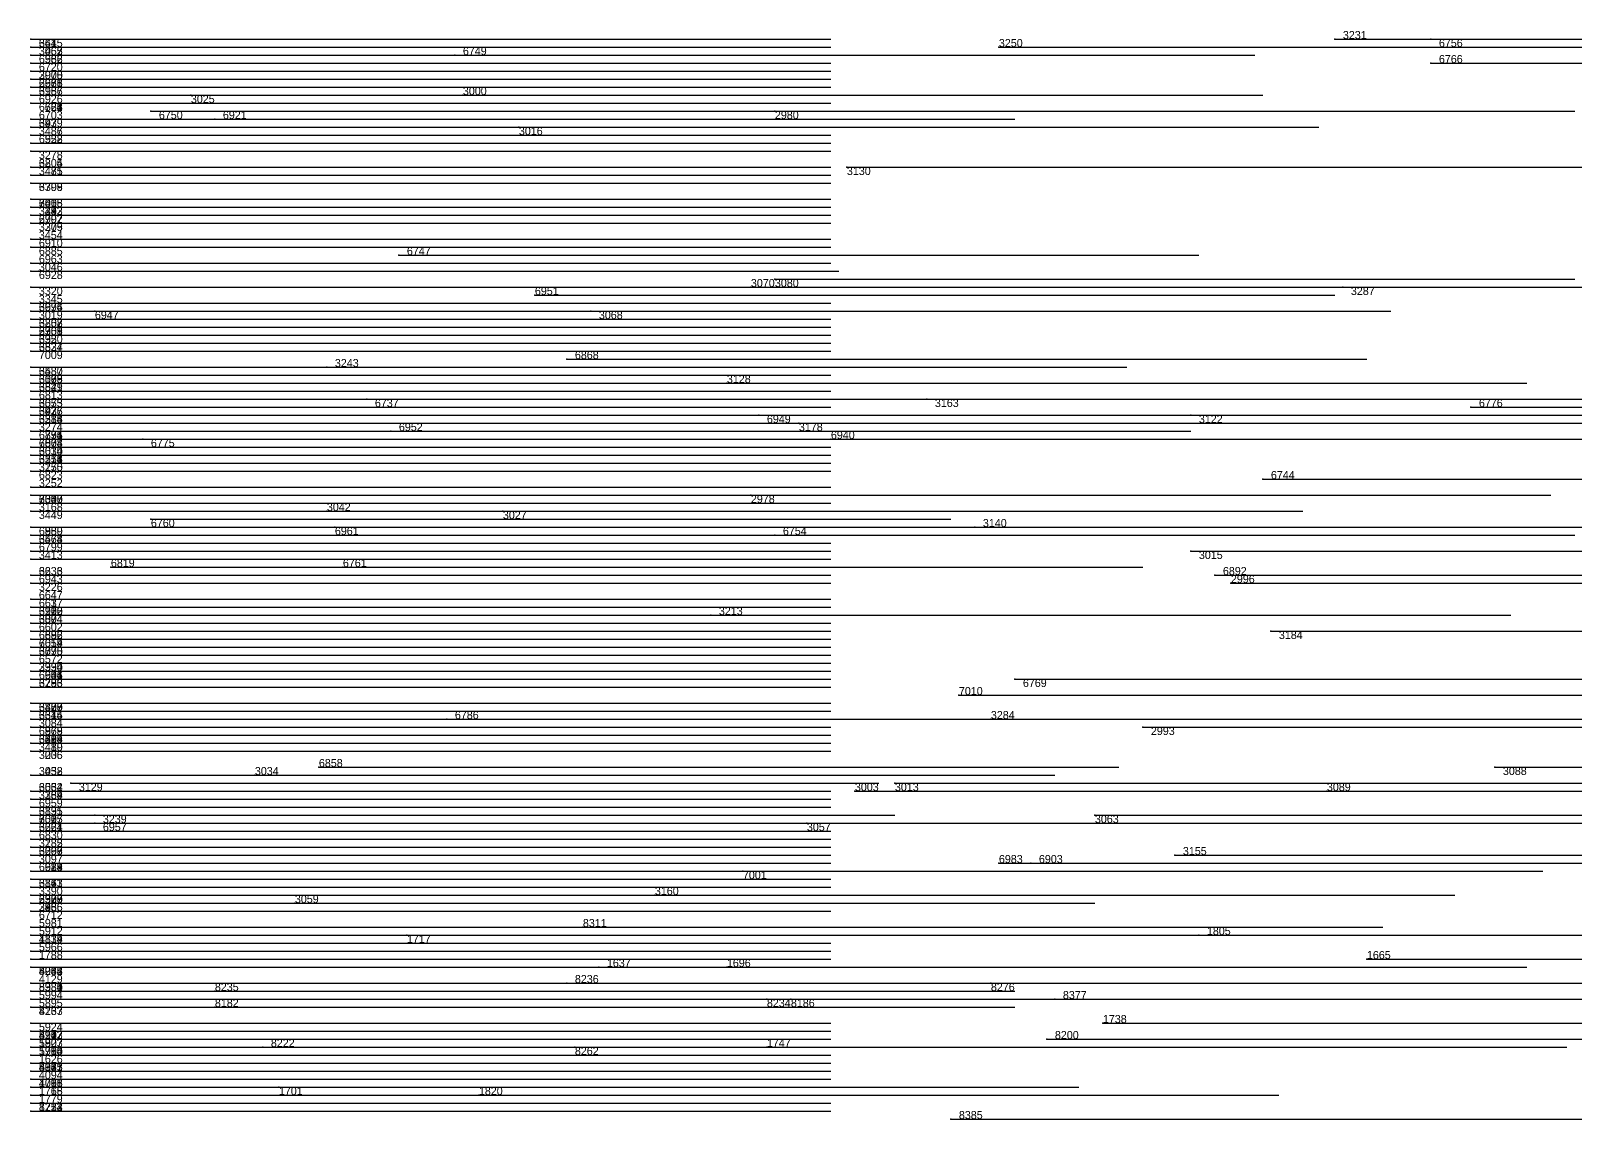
# Model space of a CAD drawing. Extents: x 0 to 1.1, y 0 to 1.
# Drawn here: x 0 to 0.193, y 0.733 to 0.869 of the extents above; entities that cross this region are included whole.
import ezdxf

# ---------------------------------------------------------------- set-up
doc = ezdxf.new("R2010")
doc.units = 0
for name, color, linetype in [('Facilities', 3, 'CONTINUOUS'), ('Normals', 1, 'CONTINUOUS'), ('Source_points', 5, 'CONTINUOUS'), ('Text', 3, 'CONTINUOUS')]:
    doc.layers.add(name, color=color, linetype=linetype)

msp = doc.modelspace()

# ---------------------------------------------------------------- linework, layer by layer
at = {"layer": 'Facilities', "color": 3}
for p in [(0, 0.868, 0.422), (0, 0.868, 0.669), (0, 0.867, 0.095), (0, 0.867, 0.419), (0.121, 0.867), (0.163, 0.868), (0.175, 0.868, 1), (0, 0.866, 0.098), (0, 0.865, 0.653), (0, 0.865, 0.765), (0.053, 0.866, 1), (0.175, 0.865, 1), (0, 0.864, 0.093), (0, 0.864, 0.058), (0, 0.864, 0.944), (0, 0.863, 0.598), (0, 0.862, 0.093), (0, 0.862, 0.528), (0, 0.861, 0.189), (0, 0.861, 0.924), (0, 0.861, 0.821), (0.02, 0.861), (0.054, 0.861), (0, 0.86, 0.677), (0, 0.86, 0.68), (0, 0.86, 0.715), (0, 0.86, 0.825), (0.015, 0.859, 1), (0.093, 0.859), (0, 0.858, 0.518), (0, 0.858, 0.952), (0.023, 0.858, 1), (0, 0.857, 0.259), (0, 0.857, 0.342), (0, 0.856, 0.425), (0.061, 0.857), (0, 0.855, 0.679), (0, 0.855, 0.897), (0, 0.854, 0.082), (0, 0.852, 0.129), (0, 0.852, 0.379), (0, 0.852, 0.833), (0.102, 0.852), (0, 0.851, 0.4), (0, 0.85, 0.422), (0, 0.85, 0.912), (0, 0.848, 0.432), (0, 0.848, 0.551), (0, 0.847, 0.072), (0, 0.847, 0.459), (0, 0.847, 0.977), (0, 0.846, 0.178), (0, 0.846, 0.45), (0, 0.846, 0.273), (0, 0.845, 0.149), (0, 0.845, 0.27), (0, 0.845, 0.722), (0, 0.843, 0.341), (0, 0.842, 0.866), (0, 0.842, 0.855), (0, 0.84, 0.92), (0.046, 0.841, 1), (0, 0.839, 0.201), (0.001, 0.839, 1), (0.093, 0.838), (0, 0.837, 0.337), (0.063, 0.836, 1), (0.09, 0.837), (0.164, 0.837), (0, 0.835, 0.146), (0, 0.835, 0.318), (0, 0.835, 0.669), (0, 0.834, 0.951), (0.008, 0.834, 1), (0.07, 0.834), (0, 0.833, 0.167), (0, 0.833, 0.17), (0, 0.833, 0.809), (0, 0.832, 0.188), (0, 0.832, 0.144), (0, 0.831, 0.403), (0, 0.831, 0.608), (0, 0.83, 0.302), (0, 0.83, 0.274), (0, 0.83, 0.579), (0, 0.83, 0.944), (0, 0.829, 0.835), (0, 0.829, 0.999), (0, 0.827, 0.529), (0.037, 0.827), (0.067, 0.828, 1), (0, 0.826, 0.13), (0, 0.826, 0.268), (0, 0.826, 0.531), (0, 0.826, 0.704), (0, 0.825, 0.05), (0.087, 0.825), (0, 0.824, 0.349), (0, 0.824, 0.808), (0, 0.823, 0.704), (0, 0.823, 0.945), (0.042, 0.823, 1), (0.112, 0.823), (0, 0.822, 0.166), (0, 0.822, 0.227), (0, 0.822, 0.928), (0, 0.821, 0.276), (0, 0.821, 0.409), (0, 0.821, 0.635), (0.091, 0.821, 1), (0.145, 0.821), (0.18, 0.822, 1), (0, 0.82, 0.049), (0, 0.82, 0.246), (0, 0.82, 0.413), (0, 0.819, 0.911), (0, 0.819, 0.875), (0.045, 0.819, 1), (0.096, 0.82), (0, 0.818, 0.572), (0, 0.818, 1), (0, 0.817, 0.118), (0, 0.817, 0.86), (0, 0.817, 0.806), (0.014, 0.818, 1), (0.1, 0.818, 1), (0, 0.816, 0.231), (0, 0.816, 0.751), (0, 0.816, 0.508), (0, 0.815, 0.225), (0, 0.815, 0.129), (0, 0.815, 0.498), (0, 0.814, 0.143), (0, 0.814, 0.962), (0.154, 0.813, 1), (0, 0.812, 0.044), (0, 0.811, 0.282), (0.09, 0.811), (0, 0.81, 0.485), (0, 0.81, 0.627), (0, 0.81, 0.803), (0, 0.809, 0.12), (0, 0.809, 0.278), (0.037, 0.809), (0.059, 0.809), (0, 0.807, 0.791), (0.015, 0.808, 1), (0.038, 0.807, 1), (0.118, 0.807), (0, 0.806, 0.792), (0, 0.805, 0.481), (0, 0.805, 0.723), (0.093, 0.806, 1), (0, 0.804, 0.996), (0, 0.803, 0.479), (0.145, 0.804), (0.01, 0.802, 1), (0.039, 0.802, 1), (0, 0.801, 0.148), (0, 0.801, 0.676), (0, 0.8, 0.09), (0, 0.8, 0.907), (0.148, 0.801, 1), (0.15, 0.8), (0, 0.798, 0.573), (0, 0.798, 0.75), (0, 0.797, 0.217), (0, 0.797, 0.132), (0, 0.797, 0.721), (0, 0.797, 0.924), (0, 0.796, 0.014), (0, 0.796, 0.365), (0, 0.796, 0.879), (0.085, 0.796), (0, 0.795, 0.145), (0, 0.794, 0.713), (0.155, 0.794), (0, 0.793, 0.649), (0, 0.793, 0.568), (0, 0.793, 0.85), (0, 0.792, 0.672), (0, 0.792, 0.865), (0, 0.791, 0.071), (0, 0.791, 0.787), (0, 0.79, 0.411), (0, 0.79, 0.551), (0, 0.789, 0.238), (0, 0.789, 0.829), (0, 0.788, 0.644), (0, 0.788, 0.853), (0, 0.788, 0.99), (0.123, 0.788, 1), (0, 0.787, 0.18), (0, 0.787, 0.833), (0.116, 0.786, 1), (0, 0.785, 0.266), (0, 0.785, 0.973), (0, 0.784, 0.439), (0, 0.784, 0.312), (0, 0.784, 0.309), (0, 0.783, 0.436), (0, 0.783, 0.54), (0, 0.782, 0.169), (0, 0.782, 0.816), (0.052, 0.783, 1), (0.12, 0.783), (0.139, 0.782), (0, 0.781, 0.159), (0, 0.781, 0.264), (0, 0.781, 0.586), (0, 0.781, 0.877), (0, 0.78, 0.277), (0, 0.78, 0.33), (0, 0.779, 0.203), (0, 0.779, 0.227), (0, 0.779, 0.497), (0, 0.779, 0.402), (0, 0.776, 0.092), (0, 0.776, 0.335), (0.028, 0.776), (0.036, 0.777, 1), (0.183, 0.777), (0.005, 0.775), (0.108, 0.775), (0, 0.774, 0.086), (0, 0.774, 0.069), (0, 0.774, 0.161), (0, 0.774, 0.469), (0, 0.774, 0.737), (0, 0.774, 0.747), (0, 0.773, 0.816), (0.103, 0.774), (0.162, 0.774), (0, 0.772, 0.867), (0, 0.771, 0.04), (0, 0.771, 0.838), (0.008, 0.771), (0.133, 0.771), (0, 0.77, 0.049), (0, 0.77, 0.652), (0, 0.77, 0.507), (0, 0.77, 0.566), (0, 0.769, 0.134), (0, 0.769, 0.846), (0.008, 0.77, 1), (0.097, 0.77), (0, 0.768, 0.015), (0, 0.767, 0.122), (0, 0.766, 0.175), (0, 0.766, 0.124), (0, 0.766, 0.028), (0, 0.766, 0.581), (0, 0.765, 0.592), (0, 0.765, 0.518), (0.121, 0.765, 1), (0.125, 0.765, 1), (0.143, 0.766), (0, 0.764, 0.883), (0, 0.763, 0.06), (0, 0.763, 0.135), (0.089, 0.764, 1), (0, 0.762, 0.932), (0, 0.761, 0.104), (0, 0.761, 0.497), (0, 0.761, 0.323), (0, 0.761, 0.785), (0.078, 0.761), (0, 0.76, 0.268), (0, 0.76, 0.566), (0, 0.759, 0.06), (0, 0.759, 0.468), (0, 0.759, 0.661), (0.033, 0.76), (0, 0.757, 0.579), (0.069, 0.757, 1), (0, 0.756, 0.708), (0, 0.755, 0.086), (0, 0.755, 0.501), (0.047, 0.756), (0.146, 0.756), (0, 0.754, 0.576), (0, 0.753, 0.167), (0.167, 0.753), (0, 0.752, 0.483), (0, 0.752, 0.624), (0, 0.752, 0.973), (0.071, 0.752), (0.087, 0.752), (0, 0.75, 0.357), (0, 0.749, 0.633), (0, 0.749, 0.659), (0, 0.749, 0.693), (0, 0.749, 0.986), (0.023, 0.749, 1), (0.067, 0.75, 1), (0.12, 0.75, 1), (0, 0.748, 0.528), (0.092, 0.748, 1), (0.095, 0.748, 1), (0.128, 0.748, 1), (0, 0.747, 0.335), (0, 0.747, 0.788), (0.023, 0.747, 1), (0, 0.745, 0.514), (0, 0.744, 0.324), (0, 0.744, 0.752), (0.134, 0.745), (0, 0.743, 0.217), (0, 0.743, 0.313), (0, 0.743, 0.751), (0, 0.743, 0.976), (0, 0.742, 0.666), (0, 0.742, 0.641), (0.029, 0.742, 1), (0.068, 0.742, 1), (0.092, 0.742), (0.127, 0.743, 1), (0, 0.741, 0.116), (0, 0.741, 0.575), (0, 0.74, 0.11), (0, 0.74, 0.721), (0, 0.739, 0.302), (0, 0.739, 0.612), (0, 0.739, 0.944), (0, 0.739, 0.841), (0, 0.738, 0.232), (0, 0.738, 0.452), (0, 0.738, 0.421), (0, 0.737, 0.186), (0, 0.737, 0.008), (0, 0.737, 0.491), (0, 0.736, 0.09), (0.031, 0.737), (0.056, 0.736), (0, 0.735, 0.231), (0, 0.735, 0.95), (0, 0.734, 0.894), (0.115, 0.733, 1)]:
    msp.add_point(p, dxfattribs=at)
at = {"layer": 'Normals', "color": 1}
for p, q in [((0, 0.868, 0.422), (0.1, 0.868, 0.422)), ((0, 0.868, 0.669), (0.1, 0.868, 0.669)), ((0, 0.867, 0.095), (0.1, 0.867, 0.095)), ((0, 0.867, 0.419), (0.1, 0.867, 0.419)), ((0.121, 0.867), (0.221, 0.867)), ((0.163, 0.868), (0.263, 0.868)), ((0.175, 0.868, 1), (0.275, 0.868, 1)), ((0, 0.866, 0.098), (0.1, 0.866, 0.098)), ((0, 0.865, 0.653), (0.1, 0.865, 0.653)), ((0, 0.865, 0.765), (0.1, 0.865, 0.765)), ((0.053, 0.866, 1), (0.153, 0.866, 1)), ((0.175, 0.865, 1), (0.275, 0.865, 1)), ((0, 0.864, 0.093), (0.1, 0.864, 0.093)), ((0, 0.864, 0.058), (0.1, 0.864, 0.058)), ((0, 0.864, 0.944), (0.1, 0.864, 0.944)), ((0, 0.863, 0.598), (0.1, 0.863, 0.598)), ((0, 0.862, 0.093), (0.1, 0.862, 0.093)), ((0, 0.862, 0.528), (0.1, 0.862, 0.528)), ((0, 0.861, 0.189), (0.1, 0.861, 0.189)), ((0, 0.861, 0.924), (0.1, 0.861, 0.924)), ((0, 0.861, 0.821), (0.1, 0.861, 0.821)), ((0.02, 0.861), (0.12, 0.861)), ((0.054, 0.861), (0.154, 0.861)), ((0, 0.86, 0.677), (0.1, 0.86, 0.677)), ((0, 0.86, 0.68), (0.1, 0.86, 0.68)), ((0, 0.86, 0.715), (0.1, 0.86, 0.715)), ((0, 0.86, 0.825), (0.1, 0.86, 0.825)), ((0.015, 0.859, 1), (0.115, 0.859, 1)), ((0.093, 0.859), (0.193, 0.859)), ((0, 0.858, 0.518), (0.1, 0.858, 0.518)), ((0, 0.858, 0.952), (0.1, 0.858, 0.952)), ((0.023, 0.858, 1), (0.123, 0.858, 1)), ((0, 0.857, 0.259), (0.1, 0.857, 0.259)), ((0, 0.857, 0.342), (0.1, 0.857, 0.342)), ((0, 0.856, 0.425), (0.1, 0.856, 0.425)), ((0.061, 0.857), (0.161, 0.857)), ((0, 0.855, 0.679), (0.1, 0.855, 0.679)), ((0, 0.855, 0.897), (0.1, 0.855, 0.897)), ((0, 0.854, 0.082), (0.1, 0.854, 0.082)), ((0, 0.852, 0.129), (0.1, 0.852, 0.129)), ((0, 0.852, 0.379), (0.1, 0.852, 0.379)), ((0, 0.852, 0.833), (0.1, 0.852, 0.833)), ((0.102, 0.852), (0.202, 0.852)), ((0, 0.851, 0.4), (0.1, 0.851, 0.4)), ((0, 0.85, 0.422), (0.1, 0.85, 0.422)), ((0, 0.85, 0.912), (0.1, 0.85, 0.912)), ((0, 0.848, 0.432), (0.1, 0.848, 0.432)), ((0, 0.848, 0.551), (0.1, 0.848, 0.551)), ((0, 0.847, 0.072), (0.1, 0.847, 0.072)), ((0, 0.847, 0.459), (0.1, 0.847, 0.459)), ((0, 0.847, 0.977), (0.1, 0.847, 0.977)), ((0, 0.846, 0.178), (0.1, 0.846, 0.178)), ((0, 0.846, 0.45), (0.1, 0.846, 0.45)), ((0, 0.846, 0.273), (0.1, 0.846, 0.273)), ((0, 0.845, 0.149), (0.1, 0.845, 0.149)), ((0, 0.845, 0.27), (0.1, 0.845, 0.27)), ((0, 0.845, 0.722), (0.1, 0.845, 0.722)), ((0, 0.843, 0.341), (0.1, 0.843, 0.341)), ((0, 0.842, 0.866), (0.1, 0.842, 0.866)), ((0, 0.842, 0.855), (0.1, 0.842, 0.855)), ((0, 0.84, 0.92), (0.1, 0.84, 0.92)), ((0.046, 0.841, 1), (0.146, 0.841, 1)), ((0, 0.839, 0.201), (0.1, 0.839, 0.201)), ((0.001, 0.839, 1), (0.101, 0.839, 1)), ((0.093, 0.838), (0.193, 0.838)), ((0, 0.837, 0.337), (0.1, 0.837, 0.337)), ((0.063, 0.836, 1), (0.163, 0.836, 1)), ((0.09, 0.837), (0.19, 0.837)), ((0.164, 0.837), (0.264, 0.837)), ((0, 0.835, 0.146), (0.1, 0.835, 0.146)), ((0, 0.835, 0.318), (0.1, 0.835, 0.318)), ((0, 0.835, 0.669), (0.1, 0.835, 0.669)), ((0, 0.834, 0.951), (0.1, 0.834, 0.951)), ((0.008, 0.834, 1), (0.108, 0.834, 1)), ((0.07, 0.834), (0.17, 0.834)), ((0, 0.833, 0.167), (0.1, 0.833, 0.167)), ((0, 0.833, 0.17), (0.1, 0.833, 0.17)), ((0, 0.833, 0.809), (0.1, 0.833, 0.809)), ((0, 0.832, 0.188), (0.1, 0.832, 0.188)), ((0, 0.832, 0.144), (0.1, 0.832, 0.144)), ((0, 0.831, 0.403), (0.1, 0.831, 0.403)), ((0, 0.831, 0.608), (0.1, 0.831, 0.608)), ((0, 0.83, 0.302), (0.1, 0.83, 0.302)), ((0, 0.83, 0.274), (0.1, 0.83, 0.274)), ((0, 0.83, 0.579), (0.1, 0.83, 0.579)), ((0, 0.83, 0.944), (0.1, 0.83, 0.944)), ((0, 0.829, 0.835), (0.1, 0.829, 0.835)), ((0, 0.829, 0.999), (0.1, 0.829, 0.999)), ((0, 0.827, 0.529), (0.1, 0.827, 0.529)), ((0.037, 0.827), (0.137, 0.827)), ((0.067, 0.828, 1), (0.167, 0.828, 1)), ((0, 0.826, 0.13), (0.1, 0.826, 0.13)), ((0, 0.826, 0.268), (0.1, 0.826, 0.268)), ((0, 0.826, 0.531), (0.1, 0.826, 0.531)), ((0, 0.826, 0.704), (0.1, 0.826, 0.704)), ((0, 0.825, 0.05), (0.1, 0.825, 0.05)), ((0.087, 0.825), (0.187, 0.825)), ((0, 0.824, 0.349), (0.1, 0.824, 0.349)), ((0, 0.824, 0.808), (0.1, 0.824, 0.808)), ((0, 0.823, 0.704), (0.1, 0.823, 0.704)), ((0, 0.823, 0.945), (0.1, 0.823, 0.945)), ((0.042, 0.823, 1), (0.142, 0.823, 1)), ((0.112, 0.823), (0.212, 0.823)), ((0, 0.822, 0.166), (0.1, 0.822, 0.166)), ((0, 0.822, 0.227), (0.1, 0.822, 0.227)), ((0, 0.822, 0.928), (0.1, 0.822, 0.928)), ((0, 0.821, 0.276), (0.1, 0.821, 0.276)), ((0, 0.821, 0.409), (0.1, 0.821, 0.409)), ((0, 0.821, 0.635), (0.1, 0.821, 0.635)), ((0.091, 0.821, 1), (0.191, 0.821, 1)), ((0.145, 0.821), (0.245, 0.821)), ((0.18, 0.822, 1), (0.28, 0.822, 1)), ((0, 0.82, 0.049), (0.1, 0.82, 0.049)), ((0, 0.82, 0.246), (0.1, 0.82, 0.246)), ((0, 0.82, 0.413), (0.1, 0.82, 0.413)), ((0, 0.819, 0.911), (0.1, 0.819, 0.911)), ((0, 0.819, 0.875), (0.1, 0.819, 0.875)), ((0.045, 0.819, 1), (0.145, 0.819, 1)), ((0.096, 0.82), (0.196, 0.82)), ((0, 0.818, 0.572), (0.1, 0.818, 0.572)), ((0, 0.818, 1), (0.1, 0.818, 1)), ((0, 0.817, 0.118), (0.1, 0.817, 0.118)), ((0, 0.817, 0.86), (0.1, 0.817, 0.86)), ((0, 0.817, 0.806), (0.1, 0.817, 0.806)), ((0.014, 0.818, 1), (0.114, 0.818, 1)), ((0.1, 0.818, 1), (0.2, 0.818, 1)), ((0, 0.816, 0.231), (0.1, 0.816, 0.231)), ((0, 0.816, 0.751), (0.1, 0.816, 0.751)), ((0, 0.816, 0.508), (0.1, 0.816, 0.508)), ((0, 0.815, 0.225), (0.1, 0.815, 0.225)), ((0, 0.815, 0.129), (0.1, 0.815, 0.129)), ((0, 0.815, 0.498), (0.1, 0.815, 0.498)), ((0, 0.814, 0.143), (0.1, 0.814, 0.143)), ((0, 0.814, 0.962), (0.1, 0.814, 0.962)), ((0.154, 0.813, 1), (0.254, 0.813, 1)), ((0, 0.812, 0.044), (0.1, 0.812, 0.044)), ((0, 0.811, 0.282), (0.1, 0.811, 0.282)), ((0.09, 0.811), (0.19, 0.811)), ((0, 0.81, 0.485), (0.1, 0.81, 0.485)), ((0, 0.81, 0.627), (0.1, 0.81, 0.627)), ((0, 0.81, 0.803), (0.1, 0.81, 0.803)), ((0, 0.809, 0.12), (0.1, 0.809, 0.12)), ((0, 0.809, 0.278), (0.1, 0.809, 0.278)), ((0.037, 0.809), (0.137, 0.809)), ((0.059, 0.809), (0.159, 0.809)), ((0, 0.807, 0.791), (0.1, 0.807, 0.791)), ((0.015, 0.808, 1), (0.115, 0.808, 1)), ((0.038, 0.807, 1), (0.138, 0.807, 1)), ((0.118, 0.807), (0.218, 0.807)), ((0, 0.806, 0.792), (0.1, 0.806, 0.792)), ((0, 0.805, 0.481), (0.1, 0.805, 0.481)), ((0, 0.805, 0.723), (0.1, 0.805, 0.723)), ((0.093, 0.806, 1), (0.193, 0.806, 1)), ((0, 0.804, 0.996), (0.1, 0.804, 0.996)), ((0, 0.803, 0.479), (0.1, 0.803, 0.479)), ((0.145, 0.804), (0.245, 0.804)), ((0.01, 0.802, 1), (0.11, 0.802, 1)), ((0.039, 0.802, 1), (0.139, 0.802, 1)), ((0, 0.801, 0.148), (0.1, 0.801, 0.148)), ((0, 0.801, 0.676), (0.1, 0.801, 0.676)), ((0, 0.8, 0.09), (0.1, 0.8, 0.09)), ((0, 0.8, 0.907), (0.1, 0.8, 0.907)), ((0.148, 0.801, 1), (0.248, 0.801, 1)), ((0.15, 0.8), (0.25, 0.8)), ((0, 0.798, 0.573), (0.1, 0.798, 0.573)), ((0, 0.798, 0.75), (0.1, 0.798, 0.75)), ((0, 0.797, 0.217), (0.1, 0.797, 0.217)), ((0, 0.797, 0.132), (0.1, 0.797, 0.132)), ((0, 0.797, 0.721), (0.1, 0.797, 0.721)), ((0, 0.797, 0.924), (0.1, 0.797, 0.924)), ((0, 0.796, 0.014), (0.1, 0.796, 0.014)), ((0, 0.796, 0.365), (0.1, 0.796, 0.365)), ((0, 0.796, 0.879), (0.1, 0.796, 0.879)), ((0.085, 0.796), (0.185, 0.796)), ((0, 0.795, 0.145), (0.1, 0.795, 0.145)), ((0, 0.794, 0.713), (0.1, 0.794, 0.713)), ((0.155, 0.794), (0.256, 0.794)), ((0, 0.793, 0.649), (0.1, 0.793, 0.649)), ((0, 0.793, 0.568), (0.1, 0.793, 0.568)), ((0, 0.793, 0.85), (0.1, 0.793, 0.85)), ((0, 0.792, 0.672), (0.1, 0.792, 0.672)), ((0, 0.792, 0.865), (0.1, 0.792, 0.865)), ((0, 0.791, 0.071), (0.1, 0.791, 0.071)), ((0, 0.791, 0.787), (0.1, 0.791, 0.787)), ((0, 0.79, 0.411), (0.1, 0.79, 0.411)), ((0, 0.79, 0.551), (0.1, 0.79, 0.551)), ((0, 0.789, 0.238), (0.1, 0.789, 0.238)), ((0, 0.789, 0.829), (0.1, 0.789, 0.829)), ((0, 0.788, 0.644), (0.1, 0.788, 0.644)), ((0, 0.788, 0.853), (0.1, 0.788, 0.853)), ((0, 0.788, 0.99), (0.1, 0.788, 0.99)), ((0.123, 0.788, 1), (0.223, 0.788, 1)), ((0, 0.787, 0.18), (0.1, 0.787, 0.18)), ((0, 0.787, 0.833), (0.1, 0.787, 0.833)), ((0.116, 0.786, 1), (0.216, 0.786, 1)), ((0, 0.785, 0.266), (0.1, 0.785, 0.266)), ((0, 0.785, 0.973), (0.1, 0.785, 0.973)), ((0, 0.784, 0.439), (0.1, 0.784, 0.439)), ((0, 0.784, 0.312), (0.1, 0.784, 0.312)), ((0, 0.784, 0.309), (0.1, 0.784, 0.309)), ((0, 0.783, 0.436), (0.1, 0.783, 0.436)), ((0, 0.783, 0.54), (0.1, 0.783, 0.54)), ((0, 0.782, 0.169), (0.1, 0.782, 0.169)), ((0, 0.782, 0.816), (0.1, 0.782, 0.816)), ((0.052, 0.783, 1), (0.152, 0.783, 1)), ((0.12, 0.783), (0.22, 0.783)), ((0.139, 0.782), (0.239, 0.782)), ((0, 0.781, 0.159), (0.1, 0.781, 0.159)), ((0, 0.781, 0.264), (0.1, 0.781, 0.264)), ((0, 0.781, 0.586), (0.1, 0.781, 0.586)), ((0, 0.781, 0.877), (0.1, 0.781, 0.877)), ((0, 0.78, 0.277), (0.1, 0.78, 0.277)), ((0, 0.78, 0.33), (0.1, 0.78, 0.33)), ((0, 0.779, 0.203), (0.1, 0.779, 0.203)), ((0, 0.779, 0.227), (0.1, 0.779, 0.227)), ((0, 0.779, 0.497), (0.1, 0.779, 0.497)), ((0, 0.779, 0.402), (0.1, 0.779, 0.402)), ((0, 0.776, 0.092), (0.1, 0.776, 0.092)), ((0, 0.776, 0.335), (0.1, 0.776, 0.335)), ((0.028, 0.776), (0.128, 0.776)), ((0.036, 0.777, 1), (0.136, 0.777, 1)), ((0.183, 0.777), (0.283, 0.777)), ((0.005, 0.775), (0.106, 0.775)), ((0.108, 0.775), (0.208, 0.775)), ((0, 0.774, 0.086), (0.1, 0.774, 0.086)), ((0, 0.774, 0.069), (0.1, 0.774, 0.069)), ((0, 0.774, 0.161), (0.1, 0.774, 0.161)), ((0, 0.774, 0.469), (0.1, 0.774, 0.469)), ((0, 0.774, 0.737), (0.1, 0.774, 0.737)), ((0, 0.774, 0.747), (0.1, 0.774, 0.747)), ((0, 0.773, 0.816), (0.1, 0.773, 0.816)), ((0.103, 0.774), (0.203, 0.774)), ((0.162, 0.774), (0.262, 0.774)), ((0, 0.772, 0.867), (0.1, 0.772, 0.867)), ((0, 0.771, 0.04), (0.1, 0.771, 0.04)), ((0, 0.771, 0.838), (0.1, 0.771, 0.838)), ((0.008, 0.771), (0.108, 0.771)), ((0.133, 0.771), (0.233, 0.771)), ((0, 0.77, 0.049), (0.1, 0.77, 0.049)), ((0, 0.77, 0.652), (0.1, 0.77, 0.652)), ((0, 0.77, 0.507), (0.1, 0.77, 0.507)), ((0, 0.77, 0.566), (0.1, 0.77, 0.566)), ((0, 0.769, 0.134), (0.1, 0.769, 0.134)), ((0, 0.769, 0.846), (0.1, 0.769, 0.846)), ((0.008, 0.77, 1), (0.108, 0.77, 1)), ((0.097, 0.77), (0.197, 0.77)), ((0, 0.768, 0.015), (0.1, 0.768, 0.015)), ((0, 0.767, 0.122), (0.1, 0.767, 0.122)), ((0, 0.766, 0.175), (0.1, 0.766, 0.175)), ((0, 0.766, 0.124), (0.1, 0.766, 0.124)), ((0, 0.766, 0.028), (0.1, 0.766, 0.028)), ((0, 0.766, 0.581), (0.1, 0.766, 0.581)), ((0, 0.765, 0.592), (0.1, 0.765, 0.592)), ((0, 0.765, 0.518), (0.1, 0.765, 0.518)), ((0.121, 0.765, 1), (0.221, 0.765, 1)), ((0.125, 0.765, 1), (0.225, 0.765, 1)), ((0.143, 0.766), (0.243, 0.766)), ((0, 0.764, 0.883), (0.1, 0.764, 0.883)), ((0, 0.763, 0.06), (0.1, 0.763, 0.06)), ((0, 0.763, 0.135), (0.1, 0.763, 0.135)), ((0.089, 0.764, 1), (0.189, 0.764, 1)), ((0, 0.762, 0.932), (0.1, 0.762, 0.932)), ((0, 0.761, 0.104), (0.1, 0.761, 0.104)), ((0, 0.761, 0.497), (0.1, 0.761, 0.497)), ((0, 0.761, 0.323), (0.1, 0.761, 0.323)), ((0, 0.761, 0.785), (0.1, 0.761, 0.785)), ((0.078, 0.761), (0.178, 0.761)), ((0, 0.76, 0.268), (0.1, 0.76, 0.268)), ((0, 0.76, 0.566), (0.1, 0.76, 0.566)), ((0, 0.759, 0.06), (0.1, 0.759, 0.06)), ((0, 0.759, 0.468), (0.1, 0.759, 0.468)), ((0, 0.759, 0.661), (0.1, 0.759, 0.661)), ((0.033, 0.76), (0.133, 0.76)), ((0, 0.757, 0.579), (0.1, 0.757, 0.579)), ((0.069, 0.757, 1), (0.169, 0.757, 1)), ((0, 0.756, 0.708), (0.1, 0.756, 0.708)), ((0, 0.755, 0.086), (0.1, 0.755, 0.086)), ((0, 0.755, 0.501), (0.1, 0.755, 0.501)), ((0.047, 0.756), (0.147, 0.756)), ((0.146, 0.756), (0.246, 0.756)), ((0, 0.754, 0.576), (0.1, 0.754, 0.576)), ((0, 0.753, 0.167), (0.1, 0.753, 0.167)), ((0.167, 0.753), (0.267, 0.753)), ((0, 0.752, 0.483), (0.1, 0.752, 0.483)), ((0, 0.752, 0.624), (0.1, 0.752, 0.624)), ((0, 0.752, 0.973), (0.1, 0.752, 0.973)), ((0.071, 0.752), (0.171, 0.752)), ((0.087, 0.752), (0.187, 0.752)), ((0, 0.75, 0.357), (0.1, 0.75, 0.357)), ((0, 0.749, 0.633), (0.1, 0.749, 0.633)), ((0, 0.749, 0.659), (0.1, 0.749, 0.659)), ((0, 0.749, 0.693), (0.1, 0.749, 0.693)), ((0, 0.749, 0.986), (0.1, 0.749, 0.986)), ((0.023, 0.749, 1), (0.123, 0.749, 1)), ((0.067, 0.75, 1), (0.167, 0.75, 1)), ((0.12, 0.75, 1), (0.22, 0.75, 1)), ((0, 0.748, 0.528), (0.1, 0.748, 0.528)), ((0.092, 0.748, 1), (0.192, 0.748, 1)), ((0.095, 0.748, 1), (0.195, 0.748, 1)), ((0.128, 0.748, 1), (0.228, 0.748, 1)), ((0, 0.747, 0.335), (0.1, 0.747, 0.335)), ((0, 0.747, 0.788), (0.1, 0.747, 0.788)), ((0.023, 0.747, 1), (0.123, 0.747, 1)), ((0, 0.745, 0.514), (0.1, 0.745, 0.514)), ((0, 0.744, 0.324), (0.1, 0.744, 0.324)), ((0, 0.744, 0.752), (0.1, 0.744, 0.752)), ((0.134, 0.745), (0.234, 0.745)), ((0, 0.743, 0.217), (0.1, 0.743, 0.217)), ((0, 0.743, 0.313), (0.1, 0.743, 0.313)), ((0, 0.743, 0.751), (0.1, 0.743, 0.751)), ((0, 0.743, 0.976), (0.1, 0.743, 0.976)), ((0, 0.742, 0.666), (0.1, 0.742, 0.666)), ((0, 0.742, 0.641), (0.1, 0.742, 0.641)), ((0.029, 0.742, 1), (0.129, 0.742, 1)), ((0.068, 0.742, 1), (0.168, 0.742, 1)), ((0.092, 0.742), (0.192, 0.742)), ((0.127, 0.743, 1), (0.227, 0.743, 1)), ((0, 0.741, 0.116), (0.1, 0.741, 0.116)), ((0, 0.741, 0.575), (0.1, 0.741, 0.575)), ((0, 0.74, 0.11), (0.1, 0.74, 0.11)), ((0, 0.74, 0.721), (0.1, 0.74, 0.721)), ((0, 0.739, 0.302), (0.1, 0.739, 0.302)), ((0, 0.739, 0.612), (0.1, 0.739, 0.612)), ((0, 0.739, 0.944), (0.1, 0.739, 0.944)), ((0, 0.739, 0.841), (0.1, 0.739, 0.841)), ((0, 0.738, 0.232), (0.1, 0.738, 0.232)), ((0, 0.738, 0.452), (0.1, 0.738, 0.452)), ((0, 0.738, 0.421), (0.1, 0.738, 0.421)), ((0, 0.737, 0.186), (0.1, 0.737, 0.186)), ((0, 0.737, 0.008), (0.1, 0.737, 0.008)), ((0, 0.737, 0.491), (0.1, 0.737, 0.491)), ((0, 0.736, 0.09), (0.1, 0.736, 0.09)), ((0.031, 0.737), (0.131, 0.737)), ((0.056, 0.736), (0.156, 0.736)), ((0, 0.735, 0.231), (0.1, 0.735, 0.231)), ((0, 0.735, 0.95), (0.1, 0.735, 0.95)), ((0, 0.734, 0.894), (0.1, 0.734, 0.894)), ((0.115, 0.733, 1), (0.215, 0.733, 1))]:
    msp.add_line(p, q, dxfattribs=at)
at = {"layer": 'Source_points', "color": 5}
for p in [(0, 0.868, 0.422), (0, 0.868, 0.669), (0, 0.867, 0.095), (0, 0.867, 0.419), (0.121, 0.867), (0.163, 0.868), (0.175, 0.868, 1), (0, 0.866, 0.098), (0, 0.865, 0.653), (0, 0.865, 0.765), (0.053, 0.866, 1), (0.175, 0.865, 1), (0, 0.864, 0.093), (0, 0.864, 0.058), (0, 0.864, 0.944), (0, 0.863, 0.598), (0, 0.862, 0.093), (0, 0.862, 0.528), (0, 0.861, 0.189), (0, 0.861, 0.924), (0, 0.861, 0.821), (0.02, 0.861), (0.054, 0.861), (0, 0.86, 0.677), (0, 0.86, 0.68), (0, 0.86, 0.715), (0, 0.86, 0.825), (0.015, 0.859, 1), (0.093, 0.859), (0, 0.858, 0.518), (0, 0.858, 0.952), (0.023, 0.858, 1), (0, 0.857, 0.259), (0, 0.857, 0.342), (0, 0.856, 0.425), (0.061, 0.857), (0, 0.855, 0.679), (0, 0.855, 0.897), (0, 0.854, 0.082), (0, 0.852, 0.129), (0, 0.852, 0.379), (0, 0.852, 0.833), (0.102, 0.852), (0, 0.851, 0.4), (0, 0.85, 0.422), (0, 0.85, 0.912), (0, 0.848, 0.432), (0, 0.848, 0.551), (0, 0.847, 0.072), (0, 0.847, 0.459), (0, 0.847, 0.977), (0, 0.846, 0.178), (0, 0.846, 0.45), (0, 0.846, 0.273), (0, 0.845, 0.149), (0, 0.845, 0.27), (0, 0.845, 0.722), (0, 0.843, 0.341), (0, 0.842, 0.866), (0, 0.842, 0.855), (0, 0.84, 0.92), (0.046, 0.841, 1), (0, 0.839, 0.201), (0.001, 0.839, 1), (0.093, 0.838), (0, 0.837, 0.337), (0.063, 0.836, 1), (0.09, 0.837), (0.164, 0.837), (0, 0.835, 0.146), (0, 0.835, 0.318), (0, 0.835, 0.669), (0, 0.834, 0.951), (0.008, 0.834, 1), (0.07, 0.834), (0, 0.833, 0.167), (0, 0.833, 0.17), (0, 0.833, 0.809), (0, 0.832, 0.188), (0, 0.832, 0.144), (0, 0.831, 0.403), (0, 0.831, 0.608), (0, 0.83, 0.302), (0, 0.83, 0.274), (0, 0.83, 0.579), (0, 0.83, 0.944), (0, 0.829, 0.835), (0, 0.829, 0.999), (0, 0.827, 0.529), (0.037, 0.827), (0.067, 0.828, 1), (0, 0.826, 0.13), (0, 0.826, 0.268), (0, 0.826, 0.531), (0, 0.826, 0.704), (0, 0.825, 0.05), (0.087, 0.825), (0, 0.824, 0.349), (0, 0.824, 0.808), (0, 0.823, 0.704), (0, 0.823, 0.945), (0.042, 0.823, 1), (0.112, 0.823), (0, 0.822, 0.166), (0, 0.822, 0.227), (0, 0.822, 0.928), (0, 0.821, 0.276), (0, 0.821, 0.409), (0, 0.821, 0.635), (0.091, 0.821, 1), (0.145, 0.821), (0.18, 0.822, 1), (0, 0.82, 0.049), (0, 0.82, 0.246), (0, 0.82, 0.413), (0, 0.819, 0.911), (0, 0.819, 0.875), (0.045, 0.819, 1), (0.096, 0.82), (0, 0.818, 0.572), (0, 0.818, 1), (0, 0.817, 0.118), (0, 0.817, 0.86), (0, 0.817, 0.806), (0.014, 0.818, 1), (0.1, 0.818, 1), (0, 0.816, 0.231), (0, 0.816, 0.751), (0, 0.816, 0.508), (0, 0.815, 0.225), (0, 0.815, 0.129), (0, 0.815, 0.498), (0, 0.814, 0.143), (0, 0.814, 0.962), (0.154, 0.813, 1), (0, 0.812, 0.044), (0, 0.811, 0.282), (0.09, 0.811), (0, 0.81, 0.485), (0, 0.81, 0.627), (0, 0.81, 0.803), (0, 0.809, 0.12), (0, 0.809, 0.278), (0.037, 0.809), (0.059, 0.809), (0, 0.807, 0.791), (0.015, 0.808, 1), (0.038, 0.807, 1), (0.118, 0.807), (0, 0.806, 0.792), (0, 0.805, 0.481), (0, 0.805, 0.723), (0.093, 0.806, 1), (0, 0.804, 0.996), (0, 0.803, 0.479), (0.145, 0.804), (0.01, 0.802, 1), (0.039, 0.802, 1), (0, 0.801, 0.148), (0, 0.801, 0.676), (0, 0.8, 0.09), (0, 0.8, 0.907), (0.148, 0.801, 1), (0.15, 0.8), (0, 0.798, 0.573), (0, 0.798, 0.75), (0, 0.797, 0.217), (0, 0.797, 0.132), (0, 0.797, 0.721), (0, 0.797, 0.924), (0, 0.796, 0.014), (0, 0.796, 0.365), (0, 0.796, 0.879), (0.085, 0.796), (0, 0.795, 0.145), (0, 0.794, 0.713), (0.155, 0.794), (0, 0.793, 0.649), (0, 0.793, 0.568), (0, 0.793, 0.85), (0, 0.792, 0.672), (0, 0.792, 0.865), (0, 0.791, 0.071), (0, 0.791, 0.787), (0, 0.79, 0.411), (0, 0.79, 0.551), (0, 0.789, 0.238), (0, 0.789, 0.829), (0, 0.788, 0.644), (0, 0.788, 0.853), (0, 0.788, 0.99), (0.123, 0.788, 1), (0, 0.787, 0.18), (0, 0.787, 0.833), (0.116, 0.786, 1), (0, 0.785, 0.266), (0, 0.785, 0.973), (0, 0.784, 0.439), (0, 0.784, 0.312), (0, 0.784, 0.309), (0, 0.783, 0.436), (0, 0.783, 0.54), (0, 0.782, 0.169), (0, 0.782, 0.816), (0.052, 0.783, 1), (0.12, 0.783), (0.139, 0.782), (0, 0.781, 0.159), (0, 0.781, 0.264), (0, 0.781, 0.586), (0, 0.781, 0.877), (0, 0.78, 0.277), (0, 0.78, 0.33), (0, 0.779, 0.203), (0, 0.779, 0.227), (0, 0.779, 0.497), (0, 0.779, 0.402), (0, 0.776, 0.092), (0, 0.776, 0.335), (0.028, 0.776), (0.036, 0.777, 1), (0.183, 0.777), (0.005, 0.775), (0.108, 0.775), (0, 0.774, 0.086), (0, 0.774, 0.069), (0, 0.774, 0.161), (0, 0.774, 0.469), (0, 0.774, 0.737), (0, 0.774, 0.747), (0, 0.773, 0.816), (0.103, 0.774), (0.162, 0.774), (0, 0.772, 0.867), (0, 0.771, 0.04), (0, 0.771, 0.838), (0.008, 0.771), (0.133, 0.771), (0, 0.77, 0.049), (0, 0.77, 0.652), (0, 0.77, 0.507), (0, 0.77, 0.566), (0, 0.769, 0.134), (0, 0.769, 0.846), (0.008, 0.77, 1), (0.097, 0.77), (0, 0.768, 0.015), (0, 0.767, 0.122), (0, 0.766, 0.175), (0, 0.766, 0.124), (0, 0.766, 0.028), (0, 0.766, 0.581), (0, 0.765, 0.592), (0, 0.765, 0.518), (0.121, 0.765, 1), (0.125, 0.765, 1), (0.143, 0.766), (0, 0.764, 0.883), (0, 0.763, 0.06), (0, 0.763, 0.135), (0.089, 0.764, 1), (0, 0.762, 0.932), (0, 0.761, 0.104), (0, 0.761, 0.497), (0, 0.761, 0.323), (0, 0.761, 0.785), (0.078, 0.761), (0, 0.76, 0.268), (0, 0.76, 0.566), (0, 0.759, 0.06), (0, 0.759, 0.468), (0, 0.759, 0.661), (0.033, 0.76), (0, 0.757, 0.579), (0.069, 0.757, 1), (0, 0.756, 0.708), (0, 0.755, 0.086), (0, 0.755, 0.501), (0.047, 0.756), (0.146, 0.756), (0, 0.754, 0.576), (0, 0.753, 0.167), (0.167, 0.753), (0, 0.752, 0.483), (0, 0.752, 0.624), (0, 0.752, 0.973), (0.071, 0.752), (0.087, 0.752), (0, 0.75, 0.357), (0, 0.749, 0.633), (0, 0.749, 0.659), (0, 0.749, 0.693), (0, 0.749, 0.986), (0.023, 0.749, 1), (0.067, 0.75, 1), (0.12, 0.75, 1), (0, 0.748, 0.528), (0.092, 0.748, 1), (0.095, 0.748, 1), (0.128, 0.748, 1), (0, 0.747, 0.335), (0, 0.747, 0.788), (0.023, 0.747, 1), (0, 0.745, 0.514), (0, 0.744, 0.324), (0, 0.744, 0.752), (0.134, 0.745), (0, 0.743, 0.217), (0, 0.743, 0.313), (0, 0.743, 0.751), (0, 0.743, 0.976), (0, 0.742, 0.666), (0, 0.742, 0.641), (0.029, 0.742, 1), (0.068, 0.742, 1), (0.092, 0.742), (0.127, 0.743, 1), (0, 0.741, 0.116), (0, 0.741, 0.575), (0, 0.74, 0.11), (0, 0.74, 0.721), (0, 0.739, 0.302), (0, 0.739, 0.612), (0, 0.739, 0.944), (0, 0.739, 0.841), (0, 0.738, 0.232), (0, 0.738, 0.452), (0, 0.738, 0.421), (0, 0.737, 0.186), (0, 0.737, 0.008), (0, 0.737, 0.491), (0, 0.736, 0.09), (0.031, 0.737), (0.056, 0.736), (0, 0.735, 0.231), (0, 0.735, 0.95), (0, 0.734, 0.894), (0.115, 0.733, 1)]:
    msp.add_point(p, dxfattribs=at)

# ---------------------------------------------------------------- texts
at = {"layer": 'Text', "color": 3}
for s, p in [('3231', (0.164, 0.868)), ('3415', (0.001, 0.867, 0.422)), ('3052', (0.001, 0.866, 0.098)), ('3055', (0.001, 0.866, 0.095)), ('3467', (0.001, 0.866, 0.419)), ('6645', (0.001, 0.867, 0.669)), ('6749', (0.054, 0.866, 1)), ('3250', (0.121, 0.867)), ('6756', (0.176, 0.867, 1)), ('6582', (0.001, 0.865, 0.653)), ('6966', (0.001, 0.865, 0.765)), ('6720', (0.001, 0.864, 0.944)), ('6766', (0.176, 0.865, 1)), ('3008', (0.001, 0.863, 0.058)), ('2970', (0.001, 0.863, 0.093)), ('2976', (0.001, 0.862, 0.093)), ('6588', (0.001, 0.862, 0.528)), ('6661', (0.001, 0.862, 0.598)), ('3187', (0.001, 0.861, 0.189)), ('6956', (0.001, 0.861, 0.821)), ('6926', (0.001, 0.86, 0.924)), ('3025', (0.02, 0.86)), ('3000', (0.054, 0.861)), ('6524', (0.001, 0.859, 0.677)), ('6561', (0.001, 0.859, 0.68)), ('6656', (0.001, 0.859, 0.715)), ('6722', (0.001, 0.859, 0.825)), ('6703', (0.001, 0.858, 0.518)), ('6750', (0.016, 0.858, 1)), ('6921', (0.024, 0.858, 1)), ('2980', (0.093, 0.858)), ('3479', (0.001, 0.857, 0.259)), ('6939', (0.001, 0.857, 0.952)), ('3486', (0.001, 0.856, 0.425)), ('3487', (0.001, 0.856, 0.342)), ('6522', (0.001, 0.855, 0.679)), ('6958', (0.001, 0.855, 0.897)), ('3016', (0.061, 0.856)), ('3278', (0.001, 0.853, 0.082)), ('3205', (0.001, 0.852, 0.129)), ('3475', (0.001, 0.851, 0.379)), ('3481', (0.001, 0.851, 0.4)), ('6804', (0.001, 0.852, 0.833)), ('3130', (0.102, 0.851)), ('3309', (0.001, 0.849, 0.422)), ('6798', (0.001, 0.849, 0.912)), ('3468', (0.001, 0.847, 0.432)), ('6608', (0.001, 0.847, 0.551)), ('7015', (0.001, 0.847, 0.977)), ('3242', (0.001, 0.846, 0.072)), ('3392', (0.001, 0.846, 0.459)), ('3432', (0.001, 0.846, 0.45)), ('3493', (0.001, 0.846, 0.273)), ('2992', (0.001, 0.845, 0.178)), ('6707', (0.001, 0.845, 0.722)), ('3279', (0.001, 0.844, 0.149)), ('3305', (0.001, 0.844, 0.27)), ('3454', (0.001, 0.843, 0.341)), ('6910', (0.001, 0.842, 0.855)), ('6885', (0.001, 0.841, 0.866)), ('6747', (0.047, 0.841, 1)), ('3046', (0.001, 0.839, 0.201)), ('6963', (0.001, 0.84, 0.92)), ('6928', (0.001, 0.838, 1)), ('3070', (0.09, 0.837)), ('3080', (0.093, 0.837)), ('3320', (0.001, 0.836, 0.337)), ('3345', (0.001, 0.835, 0.318)), ('6951', (0.063, 0.836, 1)), ('3287', (0.165, 0.836)), ('3074', (0.001, 0.834, 0.146)), ('3019', (0.001, 0.833, 0.167)), ('6694', (0.001, 0.834, 0.669)), ('6996', (0.001, 0.834, 0.951)), ('6947', (0.008, 0.833, 1)), ('3068', (0.071, 0.833)), ('3202', (0.001, 0.832, 0.144)), ('3268', (0.001, 0.832, 0.17)), ('3358', (0.001, 0.831, 0.403)), ('6857', (0.001, 0.832, 0.809)), ('2969', (0.001, 0.831, 0.188)), ('6701', (0.001, 0.831, 0.608)), ('3350', (0.001, 0.83, 0.274)), ('3324', (0.001, 0.829, 0.302)), ('6920', (0.001, 0.83, 0.944)), ('6527', (0.001, 0.829, 0.579)), ('6834', (0.001, 0.829, 0.835)), ('7009', (0.001, 0.828, 0.999)), ('6868', (0.068, 0.828, 1)), ('3480', (0.001, 0.826, 0.268)), ('6537', (0.001, 0.826, 0.529)), ('3243', (0.038, 0.827)), ('3078', (0.001, 0.825, 0.13)), ('3165', (0.001, 0.825, 0.05)), ('3521', (0.001, 0.824, 0.349)), ('6563', (0.001, 0.825, 0.531)), ('6599', (0.001, 0.825, 0.704)), ('6849', (0.001, 0.824, 0.808)), ('3128', (0.087, 0.825)), ('3053', (0.001, 0.822, 0.227)), ('6813', (0.001, 0.823, 0.945)), ('6575', (0.001, 0.822, 0.704)), ('6737', (0.043, 0.822, 1)), ('3163', (0.113, 0.822)), ('6776', (0.181, 0.822, 1)), ('3036', (0.001, 0.821, 0.166)), ('3427', (0.001, 0.821, 0.276)), ('3436', (0.001, 0.821, 0.409)), ('3218', (0.001, 0.82, 0.049)), ('3384', (0.001, 0.82, 0.413)), ('6975', (0.001, 0.821, 0.928)), ('6535', (0.001, 0.82, 0.635)), ('6949', (0.092, 0.82, 1)), ('3122', (0.146, 0.82)), ('3274', (0.001, 0.819, 0.246)), ('6774', (0.001, 0.818, 1)), ('6791', (0.001, 0.818, 0.911)), ('6855', (0.001, 0.818, 0.875)), ('6952', (0.046, 0.819, 1)), ('3178', (0.096, 0.819)), ('6940', (0.1, 0.818, 1)), ('3014', (0.001, 0.816, 0.118)), ('6674', (0.001, 0.817, 0.572)), ('6864', (0.001, 0.817, 0.86)), ('7008', (0.001, 0.817, 0.806)), ('6630', (0.001, 0.816, 0.508)), ('6775', (0.015, 0.817, 1)), ('3171', (0.001, 0.815, 0.129)), ('3256', (0.001, 0.815, 0.231)), ('3514', (0.001, 0.815, 0.498)), ('3150', (0.001, 0.814, 0.225)), ('3275', (0.001, 0.814, 0.143)), ('6558', (0.001, 0.815, 0.751)), ('3252', (0.001, 0.812, 0.044)), ('6823', (0.001, 0.813, 0.962)), ('6744', (0.155, 0.813, 1)), ('3307', (0.001, 0.81, 0.282)), ('3347', (0.001, 0.81, 0.485)), ('6668', (0.001, 0.81, 0.627)), ('7030', (0.001, 0.81, 0.803)), ('2978', (0.09, 0.81)), ('3168', (0.001, 0.809, 0.12)), ('3449', (0.001, 0.808, 0.278)), ('3042', (0.037, 0.809)), ('3027', (0.059, 0.808)), ('6859', (0.001, 0.806, 0.792)), ('6980', (0.001, 0.806, 0.791)), ('6760', (0.015, 0.807, 1)), ('6961', (0.038, 0.806, 1)), ('6754', (0.094, 0.806, 1)), ('3140', (0.119, 0.807)), ('3478', (0.001, 0.805, 0.481)), ('6564', (0.001, 0.805, 0.723)), ('6799', (0.001, 0.804, 0.996)), ('3413', (0.001, 0.803, 0.479)), ('6819', (0.01, 0.802, 1)), ('6761', (0.039, 0.802, 1)), ('3015', (0.146, 0.803)), ('3233', (0.001, 0.801, 0.148)), ('6636', (0.001, 0.801, 0.676)), ('6892', (0.149, 0.801, 1)), ('3226', (0.001, 0.799, 0.09)), ('6943', (0.001, 0.8, 0.907)), ('2996', (0.15, 0.8)), ('6647', (0.001, 0.798, 0.75)), ('6617', (0.001, 0.797, 0.721)), ('6637', (0.001, 0.797, 0.573)), ('3106', (0.001, 0.796, 0.217)), ('3210', (0.001, 0.796, 0.014)), ('3260', (0.001, 0.796, 0.132)), ('3094', (0.001, 0.795, 0.145)), ('3304', (0.001, 0.795, 0.365)), ('6922', (0.001, 0.796, 0.924)), ('6874', (0.001, 0.795, 0.879)), ('3213', (0.086, 0.796)), ('6602', (0.001, 0.794, 0.713)), ('6692', (0.001, 0.793, 0.568)), ('6886', (0.001, 0.793, 0.85)), ('3184', (0.156, 0.793)), ('3090', (0.001, 0.791, 0.071)), ('6659', (0.001, 0.792, 0.649)), ('7014', (0.001, 0.792, 0.865)), ('6598', (0.001, 0.791, 0.672)), ('6778', (0.001, 0.791, 0.787)), ('3334', (0.001, 0.789, 0.411)), ('6572', (0.001, 0.79, 0.551)), ('2990', (0.001, 0.789, 0.238)), ('3253', (0.001, 0.787, 0.18)), ('6646', (0.001, 0.788, 0.644)), ('6904', (0.001, 0.788, 0.99)), ('6931', (0.001, 0.788, 0.829)), ('6785', (0.001, 0.787, 0.833)), ('6796', (0.001, 0.787, 0.853)), ('6769', (0.124, 0.787, 1)), ('7010', (0.116, 0.786, 1)), ('3300', (0.001, 0.784, 0.266)), ('3357', (0.001, 0.784, 0.439)), ('3409', (0.001, 0.784, 0.312)), ('3425', (0.001, 0.784, 0.309)), ('3315', (0.001, 0.783, 0.436)), ('6875', (0.001, 0.784, 0.973)), ('6644', (0.001, 0.783, 0.54)), ('6786', (0.053, 0.783, 1)), ('3284', (0.12, 0.783)), ('3084', (0.001, 0.782, 0.169)), ('6869', (0.001, 0.781, 0.816)), ('6978', (0.001, 0.781, 0.877)), ('2993', (0.14, 0.781)), ('3224', (0.001, 0.78, 0.159)), ('3314', (0.001, 0.78, 0.277)), ('3394', (0.001, 0.78, 0.264)), ('3405', (0.001, 0.78, 0.33)), ('3410', (0.001, 0.779, 0.497)), ('3489', (0.001, 0.779, 0.402)), ('6689', (0.001, 0.78, 0.586)), ('3035', (0.001, 0.778, 0.203)), ('3206', (0.001, 0.778, 0.227)), ('6858', (0.036, 0.777, 1)), ('3038', (0.001, 0.776, 0.092)), ('3452', (0.001, 0.776, 0.335)), ('3034', (0.028, 0.776)), ('3088', (0.184, 0.776)), ('3054', (0.001, 0.774, 0.086)), ('6532', (0.001, 0.774, 0.737)), ('6662', (0.001, 0.774, 0.747)), ('3129', (0.006, 0.774)), ('3003', (0.103, 0.774)), ('3013', (0.108, 0.774)), ('3089', (0.162, 0.774)), ('3189', (0.001, 0.773, 0.069)), ('3264', (0.001, 0.773, 0.161)), ('3364', (0.001, 0.773, 0.469)), ('6959', (0.001, 0.772, 0.816)), ('3195', (0.001, 0.771, 0.04)), ('3017', (0.001, 0.77, 0.049)), ('6831', (0.001, 0.771, 0.867)), ('6525', (0.001, 0.77, 0.652)), ('6565', (0.001, 0.77, 0.507)), ('7007', (0.001, 0.77, 0.838)), ('3239', (0.009, 0.77)), ('3063', (0.133, 0.77)), ('3221', (0.001, 0.769, 0.134)), ('6664', (0.001, 0.769, 0.566)), ('6830', (0.001, 0.768, 0.846)), ('6957', (0.009, 0.769, 1)), ('3057', (0.097, 0.769)), ('3135', (0.001, 0.767, 0.015)), ('3282', (0.001, 0.767, 0.122)), ('3067', (0.001, 0.766, 0.175)), ('3209', (0.001, 0.766, 0.028)), ('6696', (0.001, 0.766, 0.581)), ('3155', (0.144, 0.766)), ('3097', (0.001, 0.765, 0.124)), ('6614', (0.001, 0.764, 0.592)), ('6683', (0.001, 0.764, 0.518)), ('6929', (0.001, 0.764, 0.883)), ('6983', (0.121, 0.765, 1)), ('6903', (0.126, 0.765, 1)), ('3143', (0.001, 0.762, 0.06)), ('3161', (0.001, 0.762, 0.135)), ('6873', (0.001, 0.762, 0.932)), ('7001', (0.089, 0.763, 1)), ('3390', (0.001, 0.761, 0.323)), ('3378', (0.001, 0.76, 0.497)), ('2987', (0.001, 0.76, 0.104)), ('6529', (0.001, 0.76, 0.566)), ('6900', (0.001, 0.76, 0.785)), ('3059', (0.033, 0.76)), ('3160', (0.078, 0.761)), ('3366', (0.001, 0.759, 0.468)), ('3435', (0.001, 0.759, 0.268)), ('2986', (0.001, 0.759, 0.06)), ('6712', (0.001, 0.758, 0.661)), ('5981', (0.001, 0.757, 0.579)), ('5912', (0.001, 0.756, 0.708)), ('8311', (0.069, 0.757, 1)), ('1805', (0.147, 0.756)), ('4134', (0.001, 0.755, 0.501)), ('5966', (0.001, 0.754, 0.576)), ('1819', (0.001, 0.755, 0.086)), ('1717', (0.047, 0.755)), ('1788', (0.001, 0.753, 0.167)), ('1637', (0.072, 0.752)), ('1696', (0.087, 0.752)), ('1665', (0.167, 0.753)), ('4065', (0.001, 0.751, 0.483)), ('4129', (0.001, 0.75, 0.357)), ('5944', (0.001, 0.751, 0.624)), ('8282', (0.001, 0.751, 0.973)), ('8236', (0.068, 0.75, 1)), ('5931', (0.001, 0.749, 0.633)), ('5980', (0.001, 0.749, 0.659)), ('5994', (0.001, 0.748, 0.693)), ('8384', (0.001, 0.749, 0.986)), ('8235', (0.023, 0.749, 1)), ('8276', (0.12, 0.749, 1)), ('8377', (0.129, 0.748, 1)), ('4133', (0.001, 0.746, 0.335)), ('5895', (0.001, 0.747, 0.528)), ('8267', (0.001, 0.746, 0.788)), ('8182', (0.023, 0.747, 1)), ('8234', (0.092, 0.747, 1)), ('8186', (0.095, 0.747, 1)), ('1738', (0.134, 0.745)), ('4103', (0.001, 0.743, 0.313)), ('4112', (0.001, 0.743, 0.324)), ('5924', (0.001, 0.744, 0.514)), ('5942', (0.001, 0.743, 0.752)), ('8277', (0.001, 0.743, 0.976)), ('8200', (0.128, 0.743, 1)), ('5903', (0.001, 0.742, 0.751)), ('5915', (0.001, 0.741, 0.666)), ('5956', (0.001, 0.741, 0.575)), ('5990', (0.001, 0.741, 0.641)), ('1827', (0.001, 0.742, 0.217)), ('1704', (0.001, 0.741, 0.116)), ('8222', (0.03, 0.742, 1)), ('8262', (0.068, 0.741, 1)), ('1747', (0.092, 0.742)), ('4075', (0.001, 0.739, 0.302)), ('5937', (0.001, 0.739, 0.721)), ('5965', (0.001, 0.739, 0.612)), ('8163', (0.001, 0.739, 0.944)), ('8341', (0.001, 0.739, 0.841)), ('1626', (0.001, 0.74, 0.11)), ('4094', (0.001, 0.738, 0.421)), ('4068', (0.001, 0.737, 0.452)), ('4096', (0.001, 0.737, 0.491)), ('1711', (0.001, 0.737, 0.232)), ('1768', (0.001, 0.736, 0.008)), ('1715', (0.001, 0.736, 0.186)), ('1779', (0.001, 0.735, 0.09)), ('1701', (0.031, 0.736)), ('1820', (0.056, 0.736)), ('8223', (0.001, 0.734, 0.95)), ('8254', (0.001, 0.734, 0.894)), ('1712', (0.001, 0.734, 0.231)), ('8385', (0.116, 0.733, 1))]:
    msp.add_text(s, height=0.001, dxfattribs=at).set_placement(p)

doc.saveas('drawing.dxf')
